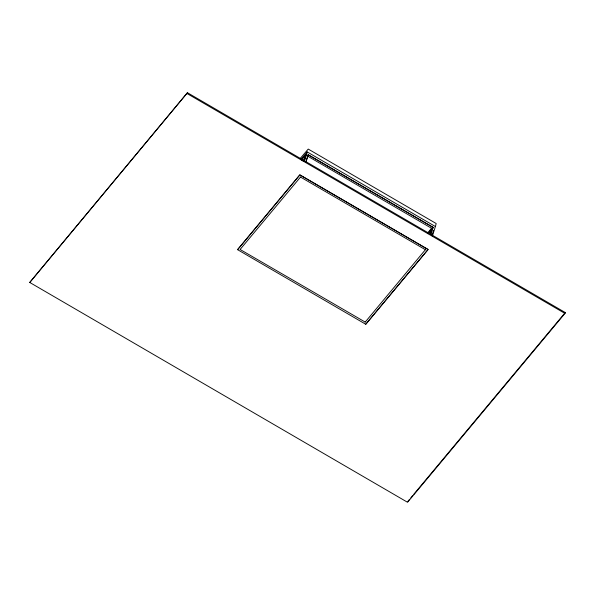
<?xml version="1.0" encoding="UTF-8"?>
<svg xmlns="http://www.w3.org/2000/svg" width="595" height="595" viewBox="0 0 595 595"><rect width="100%" height="100%" fill="white"/><g stroke="black" fill="none" stroke-linecap="round" stroke-linejoin="round"><path stroke-width="0.89" d="M300.542 177.02L240.105 249.476L365.114 322.029M430.862 234.482L433.22 227.431L308.217 154.7L305.986 161.825M29.75 282.461L187.44 92.716L565.25 312.539L564.967 313.431L407.56 502.284L29.75 282.461L187.44 92.716M303.673 161.163L305.592 154.916L301.479 160.04M304.298 160.776L307.191 151.926L435.391 226.531L432.32 236.304M304.395 160.769L307.206 151.956L301.182 159.073M305.979 161.714L308.217 154.7M430.505 233.835L432.156 228.584L430.542 233.947M432.215 234.817L433.614 230.436M435.473 226.345L436.187 223.527L308.232 149.077L300.311 158.352M301.449 159.884L305.592 154.916M303.019 160.94L304.908 158.761M307.295 155.957L308.203 154.871L433.22 227.431M237.576 249.684L299.895 174.871L428.073 249.454L365.754 324.26L237.561 249.655L299.798 174.878L428.095 249.528L365.754 324.26M427.515 233.099L431.658 228.13M428.013 233.545L433.086 227.528M428.065 233.694L432.208 228.725M365.107 322.207L425.418 249.677M407.843 501.392L409.628 499.25M410.818 497.829L412.595 495.687M413.785 494.266L565.25 312.539M307.273 155.92L432.171 228.621M187.157 93.608L564.967 313.431M300.482 177.042L425.485 249.766"/></g></svg>
